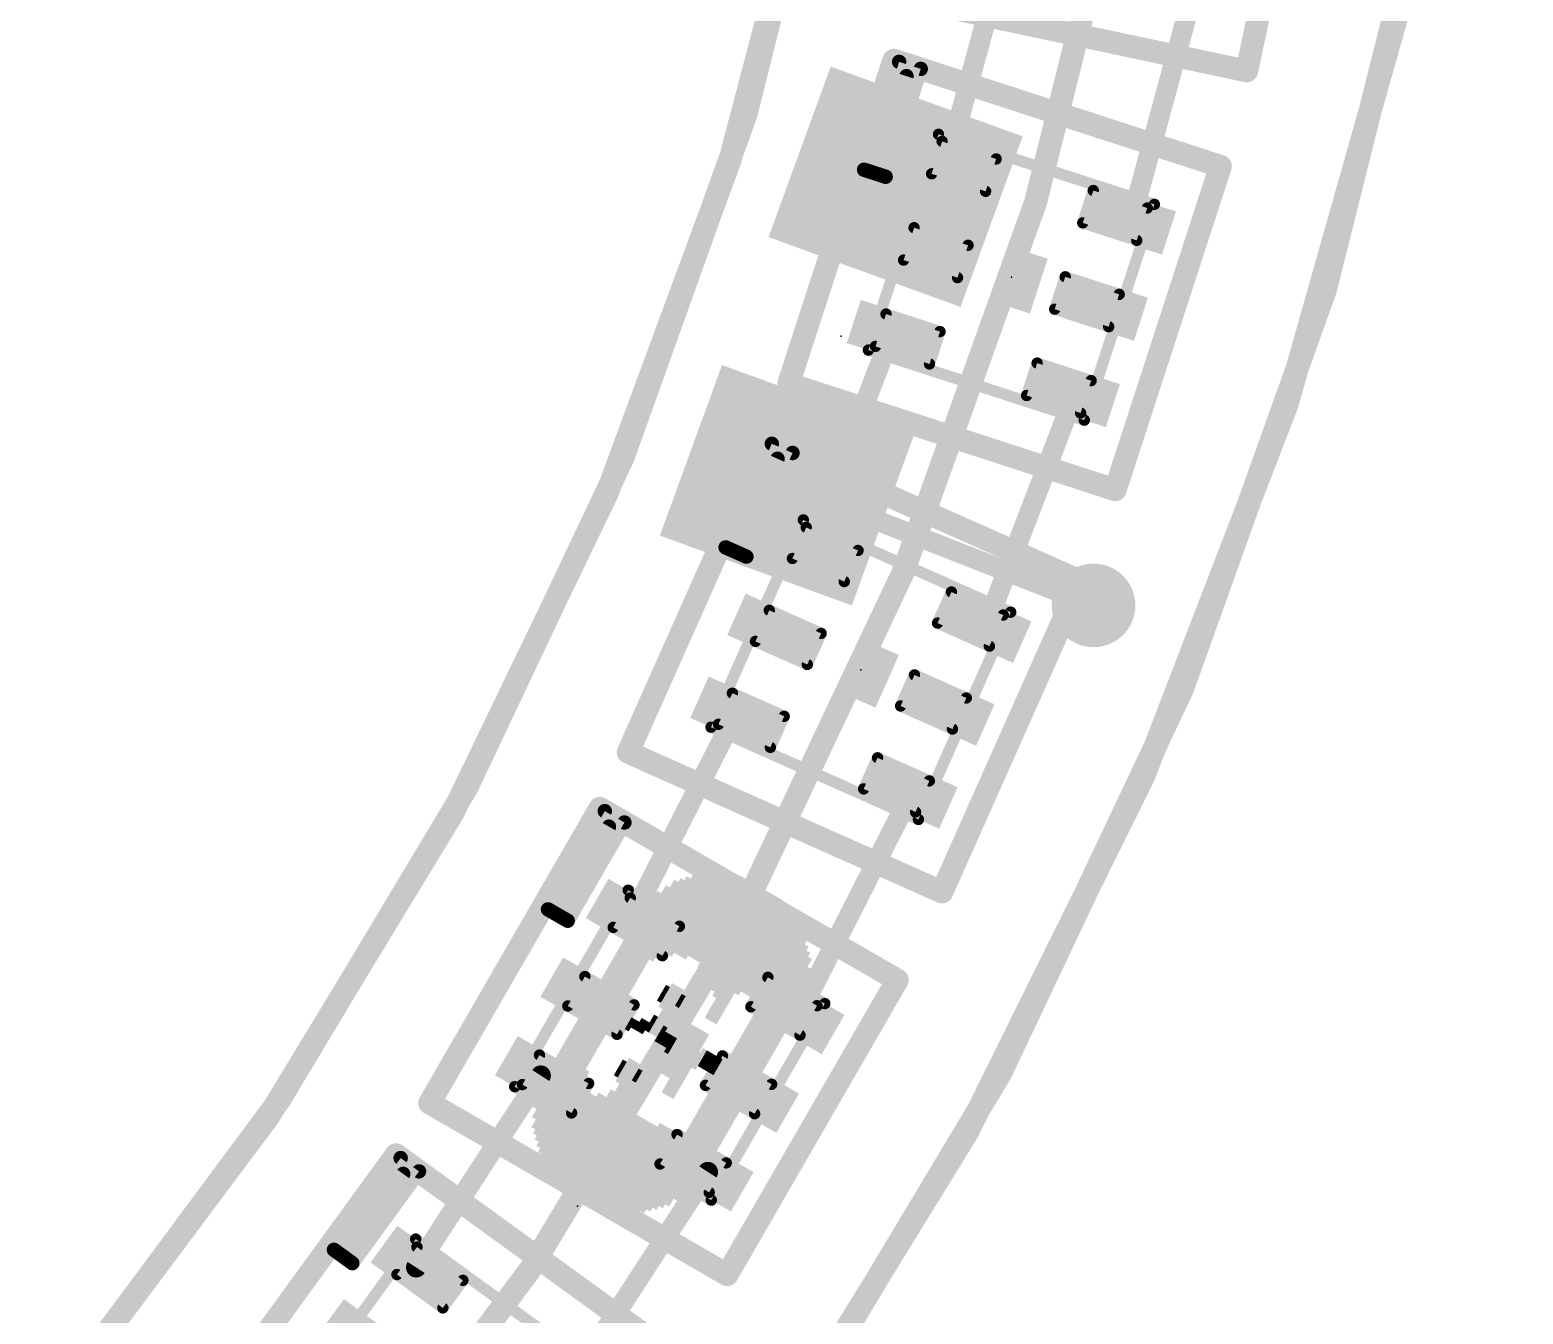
# Model space of a CAD drawing. Extents: x -10 to 92, y -62 to 76.
# Drawn here: x 63.15 to 76.3, y 18.01 to 29.33 of the extents above; entities that cross this region are included whole.
import ezdxf

# ---------------------------------------------------------------- set-up
doc = ezdxf.new("R2010")
doc.units = 0
for name, color, linetype in [('1', 12, 'CONTINUOUS'), ('16', 132, 'CONTINUOUS'), ('18', 110, 'CONTINUOUS'), ('20', 53, 'CONTINUOUS'), ('21', 41, 'CONTINUOUS'), ('22', 40, 'CONTINUOUS'), ('23', 53, 'CONTINUOUS'), ('24', 53, 'CONTINUOUS'), ('51', 53, 'CONTINUOUS')]:
    doc.layers.add(name, color=color, linetype=linetype)

# ---------------------------------------------------------------- blocks, each defined once
blk = doc.blocks.new('RECT')
blk.add_solid([(-0.5, -0.5), (0.5, -0.5), (-0.5, 0.5), (0.5, 0.5)])
blk = doc.blocks.new('ROUNDV')
at = {"const_width": 0.5}
blk.add_lwpolyline([(0, -0.25, 1), (0, 0.25, 1), (0, -0.25)], format="xyb", dxfattribs=at)

msp = doc.modelspace()

# ---------------------------------------------------------------- linework, layer by layer
at = {"layer": '1'}
for points, const_width in [([(38.1, 76.2, 2.4142), (76.2, 38.1)], 0.2032), ([(38.1, 73.533, 2.4142), (73.533, 38.1)], 0.2032), ([(71.189, 28.1852, 1), (71.2748, 28.1619)], 0.0889), ([(72.8058, 27.6599, 1), (72.8916, 27.6366)], 0.0889), ([(70.779, 26.636, 1), (70.696, 26.6678)], 0.0889), ([(72.3958, 26.1107, 1), (72.3128, 26.1424)], 0.0889), ([(69.9746, 24.783, 1), (70.0576, 24.7513)], 0.0889), ([(71.5276, 24.0916, 1), (71.6106, 24.0598)], 0.0889), ([(69.4049, 23.2853, 1), (69.3257, 23.3256)], 0.0889), ([(70.958, 22.5939, 1), (70.8787, 22.6342)], 0.0889), ([(68.4075, 21.5189, 1), (68.4867, 21.4786)], 0.0889), ([(69.8797, 20.6689, 1), (69.9589, 20.6286)], 0.0889), ([(67.6844, 20.0889, 1), (67.6098, 20.1373)], 0.0889), ([(69.1566, 19.2389, 1), (69.082, 19.2873)], 0.0889), ([(66.5117, 18.4456, 1), (66.5863, 18.3972)], 0.0889)]:
    msp.add_lwpolyline(points, format="xyb", dxfattribs=dict(at, const_width=const_width))
at = {"layer": '1', "const_width": 0.1778}
for points in [[(71.2319, 28.1736), (71.7631, 30.1307)], [(73.4259, 29.7773), (72.8487, 27.6482)], [(70.7375, 26.6519), (70.0161, 24.7671)], [(71.5691, 24.0757), (72.3543, 26.1265)], [(68.4471, 21.4988), (69.3653, 23.3055)], [(70.9183, 22.614), (69.9193, 20.6488)], [(66.549, 18.4214), (67.6471, 20.1131)], [(69.1193, 19.2631), (67.9243, 17.4221)]]:
    msp.add_lwpolyline(points, dxfattribs=at)
at = {"layer": '16'}
for points, const_width in [([(0, 38.1, 2.4142), (38.1, 76.2)], 0.2032), ([(69.8319, 25.3577, 1), (69.7994, 25.2749)], 0.0889), ([(72.5008, 24.2156, 1), (72.5332, 24.2984)], 0.0889)]:
    msp.add_lwpolyline(points, format="xyb", dxfattribs=dict(at, const_width=const_width))
at = {"layer": '16', "const_width": 0.1778}
msp.add_lwpolyline([(69.8157, 25.3163), (72.517, 24.257)], dxfattribs=at)
at = {"layer": '20', "const_width": 0.2032}
for points in [[(67.4624, 13.8176, 0.359), (67.4624, 62.3824)], [(41.91, 5.588, 0.3492), (70.612, 34.29)]]:
    msp.add_lwpolyline(points, format="xyb", dxfattribs=at)
at = {"layer": '21'}
for points, const_width in [([(38.1, 0, 1), (38.1, 76.2, 1), (38.1, 0)], 0.2032), ([(38.1, 5.334, 1), (38.1, 70.866, 1), (38.1, 5.334)], 0.2032), ([(70.7723, 29.1115, 1), (70.7414, 29.0164)], 0.1), ([(70.8044, 29.0485, 1), (70.7093, 29.0794)], 0.1), ([(70.8142, 29.0787, 1), (70.7945, 29.0183)], 0.0635), ([(70.8346, 29.0387, 1), (70.7742, 29.0583)], 0.0635), ([(71.01, 29.0343, 1), (70.9791, 28.9392)], 0.1), ([(70.9791, 28.9392, 1), (71.01, 29.0343)], 0.1), ([(70.8988, 28.9127, 1), (70.8384, 28.9323)], 0.0635), ([(71.0248, 28.9769, 1), (70.9644, 28.9965)], 0.0635), ([(70.9848, 28.9565, 1), (71.0044, 29.0169)], 0.0635), ([(73.8184, 28.9782, 1), (73.9162, 28.9575)], 0.1), ([(73.8569, 28.9189, 1), (73.8777, 29.0168)], 0.1), ([(70.5052, 28.1277, 1), (70.4855, 28.0673)], 0.0635), ([(73.6832, 28.1131, 1), (73.5881, 28.144)], 0.1), ([(73.6202, 28.081, 1), (73.6511, 28.1761)], 0.1), ([(70.4651, 28.1073, 1), (70.5255, 28.0876)], 0.0635), ([(70.6003, 28.0967, 1), (70.5806, 28.0364)], 0.0635), ([(70.5603, 28.0764, 1), (70.6206, 28.0567)], 0.0635), ([(70.5806, 28.0364, 1), (70.6003, 28.0967)], 0.0635), ([(70.6554, 28.0455, 1), (70.7158, 28.0258)], 0.0635), ([(70.6757, 28.0055, 1), (70.6954, 28.0658)], 0.0635), ([(69.8452, 26.2583, 1), (69.8143, 26.1632)], 0.1), ([(69.7822, 26.2262, 1), (69.8773, 26.1953)], 0.1), ([(69.657, 25.748, 1), (69.6163, 25.6566)], 0.1), ([(69.6823, 25.682, 1), (69.591, 25.7227)], 0.1), ([(69.6953, 25.711, 1), (69.6694, 25.653)], 0.0635), ([(69.7113, 25.6691, 1), (69.6533, 25.6949)], 0.0635), ([(69.8854, 25.6463, 1), (69.8447, 25.555)], 0.1), ([(69.8447, 25.555, 1), (69.8854, 25.6463)], 0.1), ([(69.8941, 25.5877, 1), (69.836, 25.6136)], 0.0635), ([(69.8521, 25.5716, 1), (69.878, 25.6296)], 0.0635), ([(69.762, 25.537, 1), (69.704, 25.5629)], 0.0635), ([(72.6611, 25.2908, 1), (72.7562, 25.2599)], 0.1), ([(72.6932, 25.2278, 1), (72.7241, 25.3229)], 0.1), ([(69.2885, 24.7974, 1), (69.2627, 24.7394)], 0.0635), ([(69.2466, 24.7814, 1), (69.3046, 24.7555)], 0.0635), ([(69.3799, 24.7568, 1), (69.354, 24.6988)], 0.0635), ([(69.338, 24.7407, 1), (69.396, 24.7149)], 0.0635), ([(69.354, 24.6988, 1), (69.3799, 24.7568)], 0.0635), ([(69.4454, 24.6581, 1), (69.4712, 24.7161)], 0.0635), ([(69.4293, 24.7, 1), (69.4873, 24.6742)], 0.0635), ([(72.4476, 24.4508, 1), (72.3563, 24.4915)], 0.1), ([(72.3816, 24.4255, 1), (72.4223, 24.5168)], 0.1), ([(68.4368, 23.0074, 1), (68.3961, 22.916)], 0.1), ([(68.3708, 22.982, 1), (68.4621, 22.9413)], 0.1), ([(68.1925, 22.5118, 1), (68.1425, 22.4252)], 0.1), ([(68.2108, 22.4435, 1), (68.1242, 22.4935)], 0.1), ([(68.2267, 22.471, 1), (68.1949, 22.416)], 0.0635), ([(68.2383, 22.4276, 1), (68.1833, 22.4594)], 0.0635), ([(68.2749, 22.291, 1), (68.2199, 22.3228)], 0.0635), ([(68.409, 22.3868, 1), (68.359, 22.3002)], 0.1), ([(68.359, 22.3002, 1), (68.409, 22.3868)], 0.1), ([(68.4115, 22.3276, 1), (68.3565, 22.3594)], 0.0635), ([(68.3681, 22.316, 1), (68.3999, 22.371)], 0.0635), ([(71.1361, 21.7508, 1), (71.2274, 21.7102)], 0.1), ([(71.1614, 21.6848, 1), (71.2021, 21.7762)], 0.1), ([(67.7267, 21.605, 1), (67.6949, 21.55)], 0.0635), ([(67.6833, 21.5933, 1), (67.7383, 21.5616)], 0.0635), ([(67.8133, 21.555, 1), (67.7815, 21.5)], 0.0635), ([(67.7815, 21.5, 1), (67.8133, 21.555)], 0.0635), ([(67.7699, 21.5433, 1), (67.8249, 21.5116)], 0.0635), ([(67.8565, 21.4933, 1), (67.9115, 21.4616)], 0.0635), ([(67.8681, 21.45, 1), (67.8999, 21.505)], 0.0635), ([(70.8322, 20.93, 1), (70.7456, 20.98)], 0.1), ([(70.7639, 20.9117, 1), (70.8139, 20.9983)], 0.1), ([(66.6925, 19.9137, 1), (66.6425, 19.8271)], 0.1), ([(66.6242, 19.8954, 1), (66.7108, 19.8454)], 0.1), ([(66.4017, 19.4555, 1), (66.3429, 19.3746)], 0.1), ([(66.4127, 19.3856, 1), (66.3318, 19.4444)], 0.1), ([(66.4314, 19.4113, 1), (66.3941, 19.3599)], 0.0635), ([(66.4384, 19.367, 1), (66.3871, 19.4043)], 0.0635), ([(66.6039, 19.3085, 1), (66.5452, 19.2276)], 0.1), ([(66.5452, 19.2276, 1), (66.6039, 19.3085)], 0.1), ([(66.4606, 19.2273, 1), (66.4092, 19.2646)], 0.0635), ([(66.6002, 19.2494, 1), (66.5489, 19.2867)], 0.0635), ([(66.5559, 19.2424, 1), (66.5932, 19.2937)], 0.0635), ([(65.8436, 18.6023, 1), (65.8063, 18.5509)], 0.0635), ([(65.7993, 18.5953, 1), (65.8506, 18.5579)], 0.0635), ([(65.9245, 18.5435, 1), (65.8872, 18.4921)], 0.0635), ([(65.8802, 18.5365, 1), (65.9316, 18.4992)], 0.0635), ([(65.8872, 18.4921, 1), (65.9245, 18.5435)], 0.0635), ([(65.9611, 18.4777, 1), (66.0125, 18.4404)], 0.0635), ([(65.9681, 18.4334, 1), (66.0054, 18.4847)], 0.0635), ([(69.2456, 18.3819, 1), (69.3322, 18.3319)], 0.1), ([(69.2639, 18.3136, 1), (69.3139, 18.4002)], 0.1)]:
    msp.add_lwpolyline(points, format="xyb", dxfattribs=dict(at, const_width=const_width))
for points, const_width in [([(73.8673, 28.9678), (74.491, 31.9023)], 0.2), ([(70.9064, 29.5972), (73.8673, 28.9678)], 0.2), ([(70.7568, 29.064), (69.8298, 26.2108)], 0.2), ([(70.4953, 28.0975), (70.8044, 29.0485)], 0.127), ([(70.9946, 28.9867), (70.7568, 29.064)], 0.2), ([(70.8044, 29.0485), (70.9946, 28.9867)], 0.127), ([(73.6357, 28.1286), (70.9946, 28.9867)], 0.2), ([(70.8686, 28.9225), (70.5905, 28.0666)], 0.127), ([(70.9946, 28.9867), (70.6856, 28.0357)], 0.127), ([(70.5905, 28.0666), (70.4953, 28.0975)], 0.127), ([(72.7086, 25.2754), (73.6357, 28.1286)], 0.2), ([(70.6856, 28.0357), (70.5905, 28.0666)], 0.127), ([(69.8298, 26.2108), (72.7086, 25.2754)], 0.2), ([(69.6367, 25.7023), (68.4164, 22.9617)], 0.2), ([(69.865, 25.6006), (69.6367, 25.7023)], 0.2), ([(69.2756, 24.7684), (69.6823, 25.682)], 0.127), ([(69.865, 25.6006), (69.4583, 24.6871)], 0.127), ([(69.6823, 25.682), (69.865, 25.6006)], 0.127), ([(72.402, 24.4711), (69.865, 25.6006)], 0.2), ([(69.733, 25.55), (69.367, 24.7278)], 0.127), ([(69.367, 24.7278), (69.2756, 24.7684)], 0.127), ([(69.4583, 24.6871), (69.367, 24.7278)], 0.127), ([(71.1818, 21.7305), (72.402, 24.4711)], 0.2), ([(68.4164, 22.9617), (71.1818, 21.7305)], 0.2), ([(68.1675, 22.4685), (66.6675, 19.8704)], 0.2), ([(67.7108, 21.5775), (68.2108, 22.4435)], 0.127), ([(68.384, 22.3435), (68.1675, 22.4685)], 0.2), ([(68.2108, 22.4435), (68.384, 22.3435)], 0.127), ([(68.2474, 22.3069), (67.7974, 21.5275)], 0.127), ([(68.384, 22.3435), (67.884, 21.4775)], 0.127), ([(70.7889, 20.955), (68.384, 22.3435)], 0.2), ([(67.7974, 21.5275), (67.7108, 21.5775)], 0.127), ([(67.884, 21.4775), (67.7974, 21.5275)], 0.127), ([(69.2889, 18.3569), (70.7889, 20.955)], 0.2), ([(66.6675, 19.8704), (69.2889, 18.3569)], 0.2), ([(66.3723, 19.415), (64.6089, 16.988)], 0.2), ([(66.5746, 19.2681), (66.3723, 19.415)], 0.2), ([(65.825, 18.5766), (66.4127, 19.3856)], 0.127), ([(66.4127, 19.3856), (66.5746, 19.2681)], 0.127), ([(68.8212, 17.6358), (66.5746, 19.2681)], 0.2), ([(66.4349, 19.2459), (65.9059, 18.5178)], 0.127), ([(66.5746, 19.2681), (65.9868, 18.459)], 0.127), ([(65.9059, 18.5178), (65.825, 18.5766)], 0.127), ([(65.9868, 18.459), (65.9059, 18.5178)], 0.127)]:
    msp.add_lwpolyline(points, dxfattribs=dict(at, const_width=const_width))
at = {"layer": '23'}
for p in [(71.7931, 27.1501), (70.4672, 23.6906), (68.7832, 20.381)]:
    msp.add_point(p, dxfattribs=at)
at = {"layer": '24'}
for p in [(70.2945, 26.6319), (67.9704, 18.9611)]:
    msp.add_point(p, dxfattribs=at)
at = {"layer": '51', "const_width": 0.1}
for points in [[(70.533, 26.508), (71.1511, 28.4101)], [(71.1511, 28.4101), (73.0532, 27.7921)], [(71.1832, 28.3471), (71.0905, 28.0618)], [(71.6587, 28.1926), (71.1832, 28.3471)], [(71.566, 27.9073), (71.6587, 28.1926)], [(71.0905, 28.0618), (71.566, 27.9073)], [(72.5146, 27.9145), (72.4219, 27.6292)], [(72.9902, 27.76), (72.5146, 27.9145)], [(73.0532, 27.7921), (72.4351, 25.89)], [(72.8975, 27.4747), (72.9902, 27.76)], [(70.9359, 27.5863), (70.8432, 27.301)], [(71.4115, 27.4318), (70.9359, 27.5863)], [(72.4219, 27.6292), (72.8975, 27.4747)], [(71.3188, 27.1465), (71.4115, 27.4318)], [(70.8432, 27.301), (71.3188, 27.1465)], [(72.1747, 26.8683), (72.2674, 27.1537)], [(72.2674, 27.1537), (72.743, 26.9992)], [(72.743, 26.9992), (72.6502, 26.7138)], [(70.6887, 26.8254), (70.596, 26.5401)], [(71.1643, 26.6709), (70.6887, 26.8254)], [(72.6502, 26.7138), (72.1747, 26.8683)], [(71.0716, 26.3856), (71.1643, 26.6709)], [(70.596, 26.5401), (71.0716, 26.3856)], [(72.4351, 25.89), (70.533, 26.508)], [(71.9275, 26.1075), (72.0202, 26.3928)], [(72.0202, 26.3928), (72.4957, 26.2383)], [(72.4957, 26.2383), (72.403, 25.953)], [(72.403, 25.953), (71.9275, 26.1075)], [(69.1469, 23.1838), (69.9604, 25.0109)], [(69.9604, 25.0109), (71.7875, 24.1974)], [(69.9858, 24.9448), (69.8637, 24.6708)], [(70.4425, 24.7415), (69.9858, 24.9448)], [(70.3205, 24.4674), (70.4425, 24.7415)], [(69.8637, 24.6708), (70.3205, 24.4674)], [(71.2647, 24.3754), (71.1427, 24.1014)], [(71.7215, 24.172), (71.2647, 24.3754)], [(69.6604, 24.214), (69.5383, 23.9399)], [(70.1171, 24.0106), (69.6604, 24.214)], [(71.7875, 24.1974), (70.974, 22.3703)], [(71.5995, 23.898), (71.7215, 24.172)], [(71.1427, 24.1014), (71.5995, 23.898)], [(69.5383, 23.9399), (69.9951, 23.7366)], [(69.9951, 23.7366), (70.1171, 24.0106)], [(70.8173, 23.3705), (70.9393, 23.6446)], [(70.9393, 23.6446), (71.3961, 23.4412)], [(69.335, 23.4832), (69.213, 23.2091)], [(69.7917, 23.2798), (69.335, 23.4832)], [(71.2741, 23.1671), (70.8173, 23.3705)], [(71.3961, 23.4412), (71.2741, 23.1671)], [(69.6697, 23.0057), (69.7917, 23.2798)], [(70.974, 22.3703), (69.1469, 23.1838)], [(69.213, 23.2091), (69.6697, 23.0057)], [(70.4919, 22.6397), (70.6139, 22.9137)], [(70.6139, 22.9137), (71.0707, 22.7104)], [(71.0707, 22.7104), (70.9487, 22.4363)], [(70.9487, 22.4363), (70.4919, 22.6397)], [(67.4172, 20.0149), (68.4172, 21.747)], [(68.4355, 21.6787), (68.2855, 21.4189)], [(68.4172, 21.747), (70.1492, 20.747)], [(68.8685, 21.4287), (68.4355, 21.6787)], [(68.2855, 21.4189), (68.7185, 21.1689)], [(68.7185, 21.1689), (68.8685, 21.4287)], [(68.0355, 20.9859), (67.8855, 20.7261)], [(68.4685, 20.7359), (68.0355, 20.9859)], [(69.6479, 20.9787), (69.4979, 20.7189)], [(70.0809, 20.7287), (69.6479, 20.9787)], [(68.3185, 20.4761), (68.4685, 20.7359)], [(70.1492, 20.747), (69.1492, 19.0149)], [(67.8855, 20.7261), (68.3185, 20.4761)], [(69.4979, 20.7189), (69.9309, 20.4689)], [(69.9309, 20.4689), (70.0809, 20.7287)], [(67.6355, 20.293), (67.4855, 20.0332)], [(68.0685, 20.043), (67.6355, 20.293)], [(69.0979, 20.0261), (69.2479, 20.2859)], [(69.2479, 20.2859), (69.6809, 20.0359)], [(69.1492, 19.0149), (67.4172, 20.0149)], [(67.4855, 20.0332), (67.9185, 19.7832)], [(67.9185, 19.7832), (68.0685, 20.043)], [(69.5309, 19.7761), (69.0979, 20.0261)], [(69.6809, 20.0359), (69.5309, 19.7761)], [(68.6979, 19.3332), (68.8479, 19.593)], [(68.8479, 19.593), (69.2809, 19.343)], [(69.1309, 19.0832), (68.6979, 19.3332)], [(69.2809, 19.343), (69.1309, 19.0832)], [(65.3696, 17.0533), (66.5452, 18.6713)], [(66.5452, 18.6713), (68.1632, 17.4958)], [(66.5563, 18.6015), (66.3799, 18.3588)], [(66.9608, 18.3076), (66.5563, 18.6015)], [(66.3799, 18.3588), (66.7844, 18.0649)], [(66.7844, 18.0649), (66.9608, 18.3076)]]:
    msp.add_lwpolyline(points, dxfattribs=at)
at = {"layer": '51', "const_width": 0.05}
for points in [[(71.1588, 28.4339, 1), (71.1433, 28.3864)], [(71.1748, 28.4024, 1), (71.1273, 28.4179)], [(71.1909, 28.3709, 1), (71.1754, 28.3234)], [(71.2069, 28.3394, 1), (71.1594, 28.3549)], [(71.6825, 28.1849, 1), (71.6349, 28.2003)], [(71.651, 28.1688, 1), (71.6664, 28.2164)], [(71.0982, 28.0856, 1), (71.0827, 28.038)], [(71.0667, 28.0695, 1), (71.1142, 28.0541)], [(71.5422, 27.915, 1), (71.5898, 27.8996)], [(71.5583, 27.8835, 1), (71.5737, 27.9311)], [(72.5224, 27.9383, 1), (72.5069, 27.8907)], [(72.5384, 27.9068, 1), (72.4909, 27.9222)], [(73.0139, 27.7523, 1), (72.9664, 27.7677)], [(72.9824, 27.7362, 1), (72.9979, 27.7838)], [(73.0769, 27.7844, 1), (73.0294, 27.7998)], [(73.0454, 27.7683, 1), (73.0609, 27.8159)], [(70.9437, 27.6101, 1), (70.9282, 27.5625)], [(70.9597, 27.5786, 1), (70.9122, 27.594)], [(72.4297, 27.653, 1), (72.4142, 27.6054)], [(72.3982, 27.6369, 1), (72.4457, 27.6215)], [(72.8737, 27.4824, 1), (72.9212, 27.467)], [(72.8897, 27.4509, 1), (72.9052, 27.4985)], [(71.4353, 27.424, 1), (71.3877, 27.4395)], [(71.4037, 27.408, 1), (71.4192, 27.4556)], [(70.851, 27.3247, 1), (70.8355, 27.2772)], [(70.8195, 27.3087, 1), (70.867, 27.2932)], [(71.295, 27.1542, 1), (71.3425, 27.1387)], [(71.311, 27.1227, 1), (71.3265, 27.1702)], [(72.2752, 27.1774, 1), (72.2597, 27.1299)], [(72.2912, 27.1459, 1), (72.2436, 27.1614)], [(72.7667, 26.9914, 1), (72.7192, 27.0069)], [(72.7352, 26.9754, 1), (72.7507, 27.0229)], [(70.6965, 26.8492, 1), (70.681, 26.8017)], [(70.7125, 26.8177, 1), (70.665, 26.8332)], [(72.1824, 26.8921, 1), (72.167, 26.8446)], [(72.1509, 26.8761, 1), (72.1985, 26.8606)], [(71.188, 26.6632, 1), (71.1405, 26.6787)], [(71.1565, 26.6472, 1), (71.172, 26.6947)], [(72.6265, 26.7216, 1), (72.674, 26.7061)], [(72.6425, 26.6901, 1), (72.658, 26.7376)], [(70.6038, 26.5639, 1), (70.5883, 26.5163)], [(70.5408, 26.5318, 1), (70.5253, 26.4842)], [(70.5092, 26.5157, 1), (70.5568, 26.5003)], [(70.5723, 26.5478, 1), (70.6198, 26.5324)], [(72.0279, 26.4166, 1), (72.0125, 26.369)], [(72.044, 26.3851, 1), (71.9964, 26.4005)], [(71.0478, 26.3933, 1), (71.0953, 26.3779)], [(71.0638, 26.3618, 1), (71.0793, 26.4094)], [(72.5195, 26.2306, 1), (72.472, 26.246)], [(72.488, 26.2145, 1), (72.5035, 26.2621)], [(71.9352, 26.1313, 1), (71.9198, 26.0837)], [(71.9037, 26.1152, 1), (71.9513, 26.0998)], [(72.3793, 25.9607, 1), (72.4268, 25.9453)], [(72.3953, 25.9292, 1), (72.4108, 25.9768)], [(72.4114, 25.8977, 1), (72.4589, 25.8823)], [(72.4274, 25.8662, 1), (72.4429, 25.9138)], [(69.9706, 25.0337, 1), (69.9502, 24.988)], [(69.9832, 25.0007, 1), (69.9376, 25.021)], [(69.9959, 24.9677, 1), (69.9756, 24.922)], [(70.0086, 24.9347, 1), (69.9629, 24.955)], [(70.4654, 24.7313, 1), (70.4197, 24.7516)], [(70.4324, 24.7186, 1), (70.4527, 24.7643)], [(69.8739, 24.6936, 1), (69.8536, 24.6479)], [(69.8409, 24.681, 1), (69.8866, 24.6606)], [(70.2977, 24.4776, 1), (70.3433, 24.4572)], [(70.3103, 24.4446, 1), (70.3307, 24.4903)], [(71.2749, 24.3983, 1), (71.2545, 24.3526)], [(71.2876, 24.3652, 1), (71.2419, 24.3856)], [(69.6705, 24.2369, 1), (69.6502, 24.1912)], [(69.6832, 24.2038, 1), (69.6375, 24.2242)], [(71.7443, 24.1619, 1), (71.6986, 24.1822)], [(71.7113, 24.1492, 1), (71.7317, 24.1949)], [(71.8103, 24.1872, 1), (71.7647, 24.2076)], [(71.7773, 24.1745, 1), (71.7977, 24.2202)], [(71.1529, 24.1242, 1), (71.1325, 24.0785)], [(71.1199, 24.1115, 1), (71.1655, 24.0912)], [(69.5485, 23.9628, 1), (69.5282, 23.9171)], [(69.5155, 23.9501, 1), (69.5612, 23.9298)], [(70.14, 24.0005, 1), (70.0943, 24.0208)], [(70.107, 23.9878, 1), (70.1273, 24.0335)], [(71.5893, 23.8751, 1), (71.6096, 23.9208)], [(71.5766, 23.9082, 1), (71.6223, 23.8878)], [(69.9723, 23.7467, 1), (70.018, 23.7264)], [(69.9849, 23.7137, 1), (70.0053, 23.7594)], [(70.9495, 23.6674, 1), (70.9292, 23.6217)], [(70.9622, 23.6344, 1), (70.9165, 23.6547)], [(69.3451, 23.506, 1), (69.3248, 23.4603)], [(69.3578, 23.473, 1), (69.3121, 23.4933)], [(70.8275, 23.3934, 1), (70.8071, 23.3477)], [(71.4189, 23.431, 1), (71.3733, 23.4514)], [(71.3859, 23.4184, 1), (71.4063, 23.4641)], [(69.8146, 23.2696, 1), (69.7689, 23.29)], [(69.7816, 23.257, 1), (69.8019, 23.3026)], [(70.7945, 23.3807, 1), (70.8401, 23.3603)], [(69.1571, 23.2066, 1), (69.1368, 23.1609)], [(69.1241, 23.1939, 1), (69.1698, 23.1736)], [(69.2231, 23.232, 1), (69.2028, 23.1863)], [(69.1901, 23.2193, 1), (69.2358, 23.1989)], [(71.2512, 23.1773, 1), (71.2969, 23.157)], [(71.2639, 23.1443, 1), (71.2842, 23.19)], [(69.6469, 23.0159, 1), (69.6926, 22.9956)], [(69.6596, 22.9829, 1), (69.6799, 23.0286)], [(70.6241, 22.9366, 1), (70.6038, 22.8909)], [(70.6368, 22.9036, 1), (70.5911, 22.9239)], [(71.0935, 22.7002, 1), (71.0479, 22.7205)], [(70.5021, 22.6625, 1), (70.4817, 22.6168)], [(70.4691, 22.6498, 1), (70.5148, 22.6295)], [(71.0605, 22.6875, 1), (71.0809, 22.7332)], [(70.9258, 22.4465, 1), (70.9715, 22.4261)], [(70.9385, 22.4135, 1), (70.9589, 22.4592)], [(70.9512, 22.3805, 1), (70.9969, 22.3601)], [(70.9639, 22.3475, 1), (70.9842, 22.3931)], [(68.4297, 21.7686, 1), (68.4047, 21.7253)], [(68.4388, 21.7345, 1), (68.3955, 21.7595)], [(68.448, 21.7003, 1), (68.423, 21.657)], [(68.4571, 21.6662, 1), (68.4138, 21.6912)], [(68.298, 21.4405, 1), (68.273, 21.3972)], [(68.2638, 21.4314, 1), (68.3071, 21.4064)], [(68.8901, 21.4162, 1), (68.8468, 21.4412)], [(68.856, 21.407, 1), (68.881, 21.4503)], [(68.6968, 21.1814, 1), (68.7401, 21.1564)], [(68.706, 21.1472, 1), (68.731, 21.1905)], [(68.048, 21.0075, 1), (68.023, 20.9642)], [(68.0571, 20.9734, 1), (68.0138, 20.9984)], [(69.6604, 21.0003, 1), (69.6354, 20.957)], [(69.6696, 20.9662, 1), (69.6263, 20.9912)], [(68.4901, 20.7234, 1), (68.4468, 20.7484)], [(70.1709, 20.7345, 1), (70.1276, 20.7595)], [(70.1367, 20.7253, 1), (70.1617, 20.7686)], [(67.898, 20.7477, 1), (67.873, 20.7044)], [(67.8638, 20.7386, 1), (67.9071, 20.7136)], [(68.456, 20.7142, 1), (68.481, 20.7575)], [(69.5104, 20.7405, 1), (69.4854, 20.6972)], [(69.4763, 20.7314, 1), (69.5196, 20.7064)], [(70.1026, 20.7162, 1), (70.0593, 20.7412)], [(70.0684, 20.707, 1), (70.0934, 20.7503)], [(68.306, 20.4544, 1), (68.331, 20.4977)], [(68.2968, 20.4886, 1), (68.3401, 20.4636)], [(69.9093, 20.4814, 1), (69.9526, 20.4564)], [(69.9184, 20.4472, 1), (69.9434, 20.4905)], [(67.648, 20.3147, 1), (67.623, 20.2714)], [(67.6571, 20.2805, 1), (67.6138, 20.3055)], [(69.2604, 20.3075, 1), (69.2354, 20.2642)], [(69.2696, 20.2734, 1), (69.2263, 20.2984)], [(67.4297, 20.0366, 1), (67.4047, 19.9933)], [(67.3955, 20.0274, 1), (67.4388, 20.0024)], [(67.498, 20.0549, 1), (67.473, 20.0116)], [(67.4638, 20.0457, 1), (67.5071, 20.0207)], [(68.0901, 20.0305, 1), (68.0468, 20.0555)], [(68.056, 20.0214, 1), (68.081, 20.0647)], [(69.1104, 20.0477, 1), (69.0854, 20.0044)], [(69.0763, 20.0386, 1), (69.1196, 20.0136)], [(69.7026, 20.0234, 1), (69.6593, 20.0484)], [(69.6684, 20.0142, 1), (69.6934, 20.0575)], [(67.8968, 19.7957, 1), (67.9401, 19.7707)], [(67.906, 19.7616, 1), (67.931, 19.8049)], [(69.5093, 19.7886, 1), (69.5526, 19.7636)], [(69.5184, 19.7544, 1), (69.5434, 19.7977)], [(68.8604, 19.6147, 1), (68.8354, 19.5714)], [(68.8696, 19.5805, 1), (68.8263, 19.6055)], [(68.7104, 19.3549, 1), (68.6854, 19.3116)], [(68.6763, 19.3457, 1), (68.7196, 19.3207)], [(69.3026, 19.3305, 1), (69.2593, 19.3555)], [(69.2684, 19.3214, 1), (69.2934, 19.3647)], [(69.1093, 19.0957, 1), (69.1526, 19.0707)], [(69.1184, 19.0616, 1), (69.1434, 19.1049)], [(69.1276, 19.0274, 1), (69.1709, 19.0024)], [(69.1367, 18.9933, 1), (69.1617, 19.0366)], [(66.5599, 18.6916, 1), (66.5305, 18.6511)], [(66.5654, 18.6566, 1), (66.525, 18.686)], [(66.571, 18.6217, 1), (66.5416, 18.5813)], [(66.5765, 18.5868, 1), (66.536, 18.6162)], [(66.3946, 18.379, 1), (66.3652, 18.3386)], [(66.3597, 18.3735, 1), (66.4002, 18.3441)], [(66.981, 18.2929, 1), (66.9406, 18.3223)], [(66.9461, 18.2874, 1), (66.9755, 18.3278)], [(66.7642, 18.0796, 1), (66.8047, 18.0502)], [(66.7697, 18.0447, 1), (66.7991, 18.0851)]]:
    msp.add_lwpolyline(points, format="xyb", dxfattribs=at)

# ---------------------------------------------------------------- block references
at = {"layer": '1', "xscale": 0.7, "yscale": 0.4}
for p, rotation in [((71.2319, 28.1736), 162), ((72.8487, 27.6482), 162), ((70.9847, 27.4127), 162), ((72.6015, 26.8874), 162), ((70.7375, 26.6519), 162), ((72.3543, 26.1265), 162), ((70.0161, 24.7671), 156), ((69.6907, 24.0363), 156), ((71.5691, 24.0757), 156), ((69.3653, 23.3055), 156), ((71.2437, 23.3449), 156), ((70.9183, 22.614), 156), ((68.4471, 21.4988), 150), ((68.0471, 20.806), 150), ((69.9193, 20.6488), 150), ((67.6471, 20.1131), 150), ((69.5193, 19.956), 150), ((69.1193, 19.2631), 150), ((66.549, 18.4214), 144), ((66.0788, 17.7742), 144)]:
    msp.add_blockref('RECT', p, dxfattribs=dict(at, rotation=rotation))
at = {"layer": '16', "xscale": 1.6, "yscale": 1.8, "rotation": 70}
for p in [(70.7733, 27.9475), (69.8157, 25.3163)]:
    msp.add_blockref('RECT', p, dxfattribs=at)
at = {"layer": '18', "xscale": 0.7366, "yscale": 0.7366}
msp.add_blockref('ROUNDV', (72.517, 24.257), dxfattribs=at)
msp.add_blockref('ROUNDV', (72.517, 24.257), dxfattribs=at)
at = {"layer": '22', "yscale": 0.04, "rotation": 60}
for p, xscale in [((68.2115, 20.7387), 2.52), ((68.2461, 20.7187), 2.6), ((68.2808, 20.6987), 2.68), ((68.3154, 20.6787), 2.76), ((68.8401, 21.5074), 0.88), ((68.8947, 21.522), 0.88), ((68.9394, 21.5194), 0.84), ((68.994, 21.534), 0.84), ((69.0386, 21.5313), 0.8), ((69.0833, 21.5287), 0.84), ((69.1179, 21.5086), 0.84), ((69.1626, 21.506), 0.8), ((69.2072, 21.5033), 0.84), ((69.2418, 21.4833), 0.84), ((68.1769, 20.7587), 2.36), ((68.1422, 20.7787), 2.2), ((69.2665, 21.446), 0.88), ((69.3011, 21.426), 0.88), ((69.3358, 21.406), 0.88), ((69.3604, 21.3687), 0.92), ((69.385, 21.3313), 0.96), ((69.4343, 21.2567), 1.04), ((68.1076, 20.7987), 1.96), ((69.419, 21.1501), 1.24), ((69.4536, 21.1301), 1.24), ((69.4782, 21.0928), 1.2), ((69.5929, 21.2113), 0.88), ((69.6375, 21.2087), 0.84), ((69.6622, 21.1713), 0.8), ((69.6968, 21.1513), 0.8), ((69.7215, 21.114), 0.76), ((69.2507, 20.1387), 2.84), ((69.2854, 20.1187), 2.76), ((69.7561, 21.094), 0.76), ((69.32, 20.0987), 2.68), ((69.3547, 20.0787), 2.6), ((69.3893, 20.0587), 2.52), ((69.4239, 20.0387), 2.36), ((68.7626, 20.8132), 0.24), ((69.4586, 20.0187), 2.2), ((68.3401, 20.6414), 0.4), ((68.7372, 20.6892), 0.48), ((68.7718, 20.6692), 0.48), ((68.7279, 20.8331), 0.16), ((68.8765, 20.7705), 0.12), ((69.4932, 19.9987), 1.96), ((68.3647, 20.6041), 0.28), ((68.3993, 20.5841), 0.2), ((68.434, 20.5641), 0.12), ((68.4786, 20.5614), 0.08), ((68.5233, 20.5587), 0.12), ((68.5579, 20.5387), 0.12), ((68.6226, 20.5707), 0.16), ((68.7065, 20.476), 0.16), ((68.7311, 20.4387), 0.12), ((68.7658, 20.4187), 0.12), ((68.7904, 20.3814), 0.16), ((68.815, 20.3441), 0.2), ((68.8397, 20.3067), 0.24), ((68.8643, 20.2694), 0.28), ((68.3826, 20.155), 0.24), ((68.849, 20.1628), 0.48), ((68.8836, 20.1428), 0.48), ((68.9182, 20.1228), 0.48), ((69.0429, 20.2587), 0.2), ((69.0875, 20.256), 0.16), ((69.1222, 20.236), 0.16), ((69.1568, 20.216), 0.16), ((69.1915, 20.196), 0.16), ((69.2361, 20.1933), 0.2), ((67.8501, 19.7927), 0.84), ((68.1572, 19.6846), 1.28), ((68.1918, 19.6646), 1.28), ((68.3479, 20.175), 0.16), ((68.4965, 20.1123), 0.12), ((67.8547, 19.7207), 0.8), ((67.8794, 19.6834), 0.76), ((67.894, 19.6288), 0.76), ((67.9286, 19.6088), 0.76), ((67.9633, 19.5888), 0.84), ((67.9979, 19.5688), 0.84), ((68.0526, 19.5834), 0.92), ((68.1365, 19.4888), 0.92), ((68.1611, 19.4514), 0.88), ((68.1958, 19.4314), 0.88), ((68.2304, 19.4114), 0.88), ((68.265, 19.3914), 0.88), ((68.2997, 19.3714), 0.88), ((68.3343, 19.3514), 0.88), ((68.369, 19.3314), 0.88), ((68.4036, 19.3114), 0.88), ((68.4482, 19.3088), 0.84), ((68.4929, 19.3061), 0.88), ((68.5275, 19.2861), 0.88), ((68.5722, 19.2834), 0.84), ((68.6068, 19.2634), 0.84), ((68.6515, 19.2607), 0.8), ((68.6961, 19.258), 0.84)]:
    msp.add_blockref('RECT', p, dxfattribs=dict(at, xscale=xscale))
msp.add_blockref('RECT', (69.4097, 21.294), dxfattribs=at)
at = {"layer": '51', "xscale": 0.508, "yscale": 0.254}
for p, rotation in [((71.9139, 27.1108), 72), ((70.5832, 23.6389), 66), ((68.8932, 20.3175), 60)]:
    msp.add_blockref('RECT', p, dxfattribs=dict(at, rotation=rotation))

doc.saveas('drawing.dxf')
